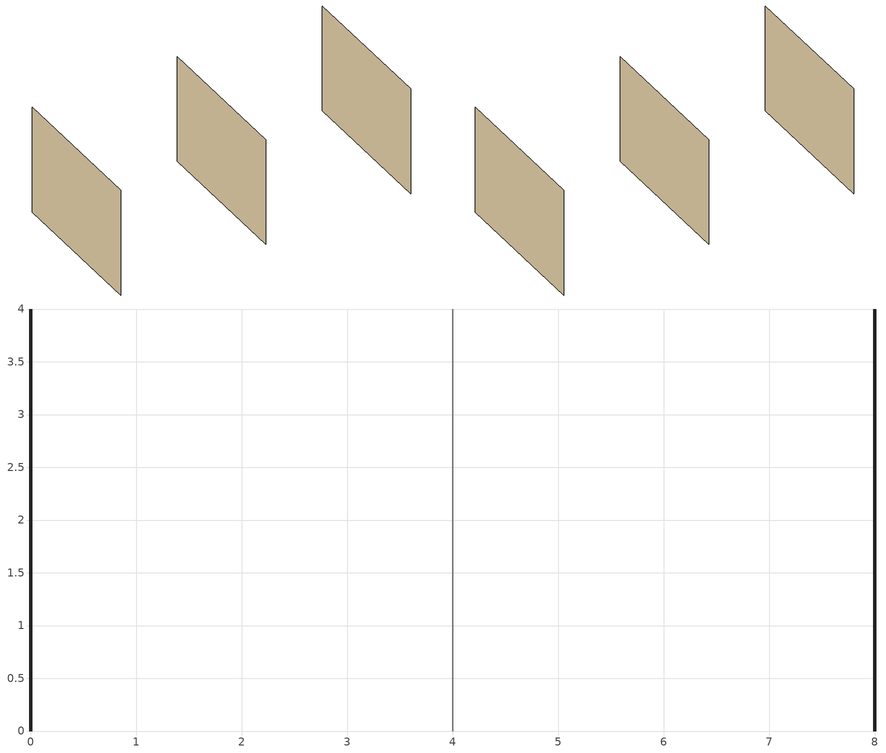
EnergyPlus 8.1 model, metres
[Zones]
Left
 wall outside (Wall): 0,0 0,4 z0:3
 wall to Right (Wall): 4,0 4,4 z0:3
Right
 wall outside (Wall): 8,4 8,0 z0:3
[Material]
Brick: Rough, 0.1, 0.5, 1800, 840
[Construction]
Wall: Brick
[Zone]
Left; Right: 0, 0, 0, 0, 1, 1, 3, 30, 10
